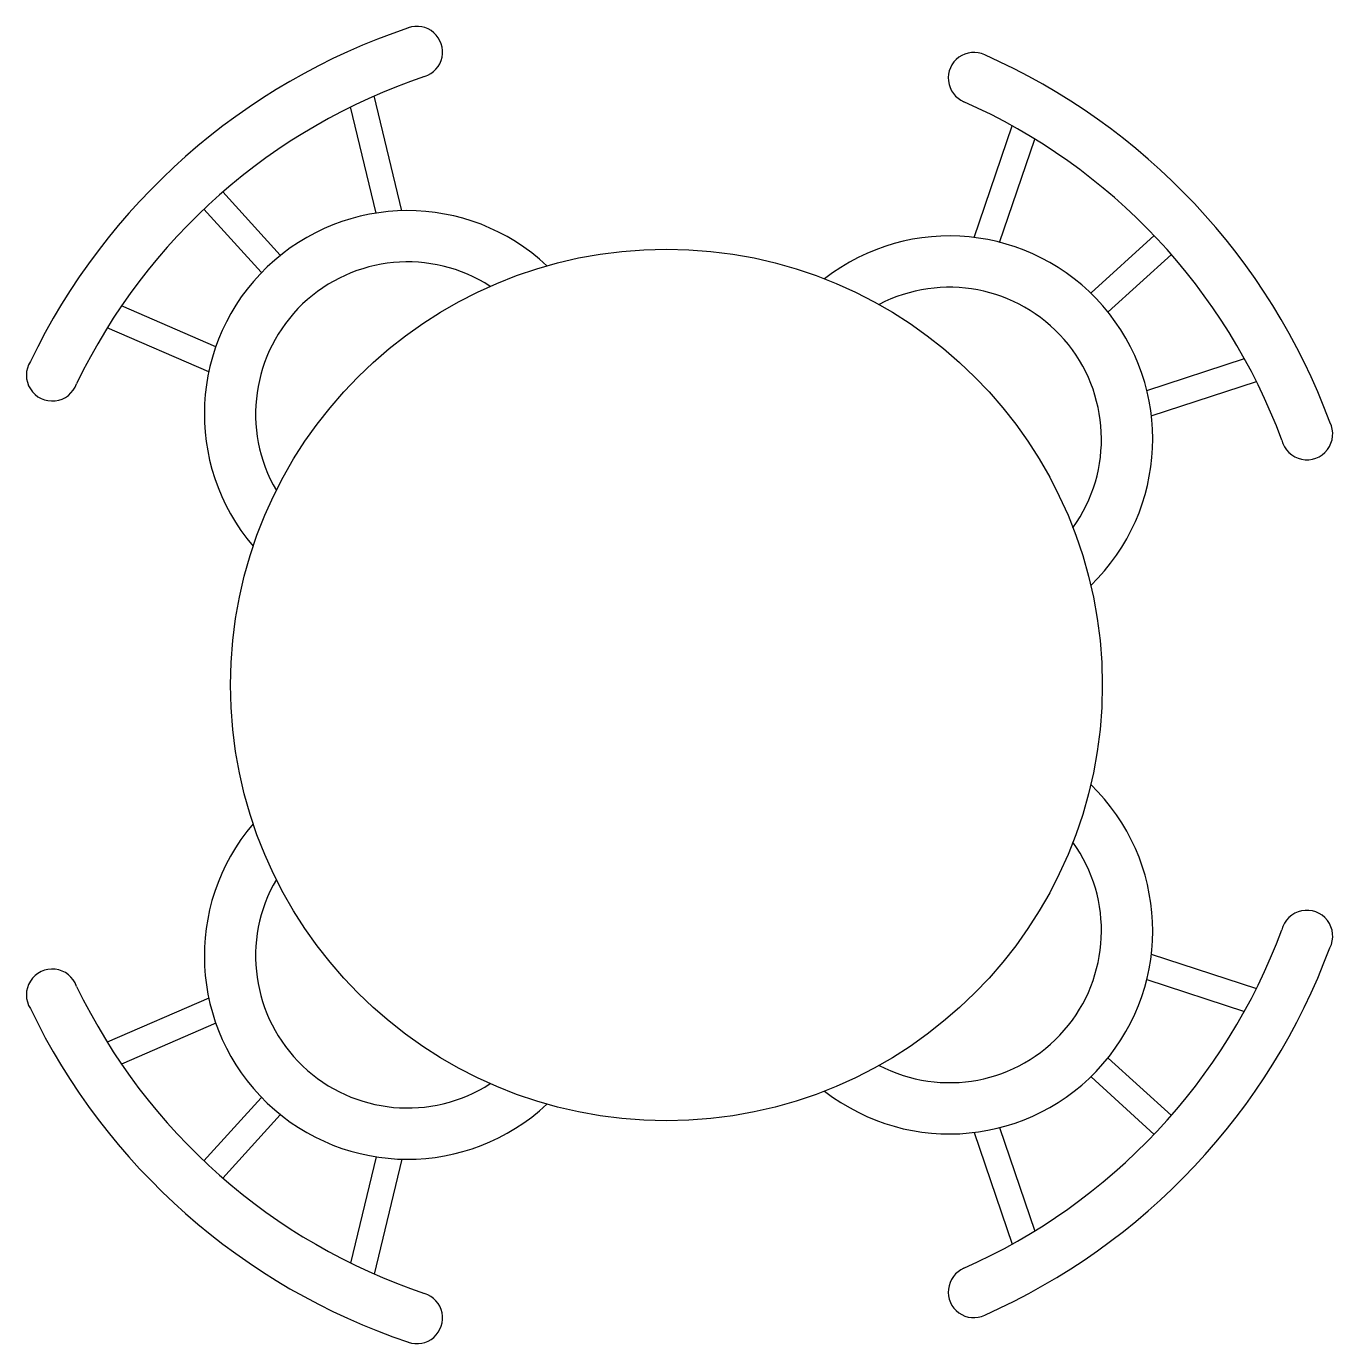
# Model space of a CAD drawing. Header units: inches. Extents: x -105.36 to -104.27, y -12.7 to -11.61.
import ezdxf

# ---------------------------------------------------------------- set-up
doc = ezdxf.new("R2010")
doc.units = ezdxf.units.IN
doc.header["$MEASUREMENT"] = 0

msp = doc.modelspace()

# ---------------------------------------------------------------- linework, layer by layer
for p, q in [((-105.0449, -11.765), (-105.0678, -11.6698)), ((-105.0663, -11.767), (-105.0874, -11.6789)), ((-104.5705, -11.7872), (-104.5389, -11.6945)), ((-104.5494, -11.7912), (-104.5202, -11.7055)), ((-105.1457, -11.8017), (-105.1933, -11.7494)), ((-105.1614, -11.816), (-105.2091, -11.7637)), ((-104.4736, -11.8331), (-104.4213, -11.7855)), ((-104.4593, -11.8489), (-104.407, -11.8012)), ((-105.1992, -11.8778), (-105.2773, -11.8439)), ((-105.205, -11.8985), (-105.2891, -11.8619)), ((-104.4275, -11.9139), (-104.3465, -11.8875)), ((-104.4237, -11.9351), (-104.3365, -11.9065)), ((-104.4237, -12.3812), (-104.3365, -12.4097)), ((-104.4275, -12.4023), (-104.3465, -12.4288)), ((-105.205, -12.4178), (-105.2891, -12.4543)), ((-105.1992, -12.4384), (-105.2773, -12.4724)), ((-104.4593, -12.4674), (-104.407, -12.515)), ((-104.4736, -12.4831), (-104.4213, -12.5307)), ((-105.1614, -12.5003), (-105.2091, -12.5526)), ((-105.1457, -12.5146), (-105.1933, -12.5669)), ((-104.5494, -12.5251), (-104.5202, -12.6108)), ((-104.5705, -12.5291), (-104.5389, -12.6217)), ((-105.0663, -12.5493), (-105.0874, -12.6373)), ((-105.0449, -12.5513), (-105.0678, -12.6465))]:
    msp.add_line(p, q)
msp.add_circle((-104.8256, -12.1581), 0.3613)
for centre, radius, start, end in [((-104.8685, -12.1229), 0.5374, 108.5536, 154.31), ((-105.0324, -11.6334), 0.0213, 287.4483, 109.659), ((-104.5707, -11.655), 0.0213, 64.9801, 247.1907), ((-104.7796, -12.127), 0.5374, 20.329, 66.0854), ((-104.8685, -12.1229), 0.4949, 108.5536, 154.31), ((-104.7796, -12.127), 0.4949, 20.329, 66.0854), ((-105.0401, -11.9334), 0.1685, 46.7359, 220.6074), ((-104.591, -11.9544), 0.1685, 314.0316, 127.9032), ((-105.0401, -11.9334), 0.126, 57.0489, 210.2944), ((-104.591, -11.9544), 0.126, 324.3446, 117.5902), ((-105.3347, -11.9013), 0.0214, 147.7801, 340.84), ((-104.2947, -11.95), 0.0214, 193.7991, 26.8589), ((-104.591, -12.3618), 0.1685, 232.0968, 45.9684), ((-105.0401, -12.3828), 0.1685, 139.3926, 313.2641), ((-104.591, -12.3618), 0.126, 242.4098, 35.6554), ((-105.0401, -12.3828), 0.126, 149.7056, 302.9511), ((-104.2947, -12.3663), 0.0214, 333.1411, 166.2009), ((-104.7796, -12.1892), 0.4949, 293.9146, 339.671), ((-104.7796, -12.1892), 0.5374, 293.9146, 339.671), ((-105.3347, -12.415), 0.0214, 19.16, 212.2199), ((-104.8685, -12.1934), 0.4949, 205.69, 251.4464), ((-104.8685, -12.1934), 0.5374, 205.69, 251.4464), ((-104.5707, -12.6613), 0.0213, 112.8093, 295.0199), ((-105.0324, -12.6829), 0.0213, 250.341, 72.5517)]:
    msp.add_arc(centre, radius, start, end)

doc.saveas('drawing.dxf')
